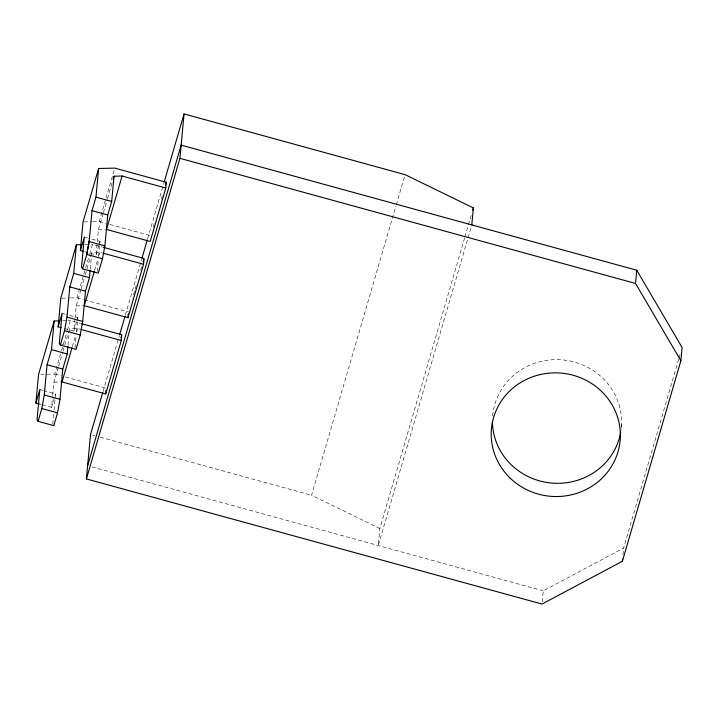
<?xml version="1.0" encoding="UTF-8"?>
<svg xmlns="http://www.w3.org/2000/svg" width="718" height="718" viewBox="0 0 718 718"><rect width="100%" height="100%" fill="white"/><g stroke="black" fill="none" stroke-linecap="round" stroke-linejoin="round"><path stroke-width="0.54" stroke-dasharray="3.59 2.69" d="M42.182 404.79L51.615 407.375L52.629 396.408M52.728 395.313L53.949 382.156L58.32 367.194M52.746 424.096L53.949 411.136M54.047 410.059L55.555 393.868L44.031 390.7M68.013 345.17L69.134 333.107M69.233 332.012L69.538 328.727L77.616 328.521L79.743 329.104M64.423 328.539L73.855 331.124L74.968 319.07M75.076 317.966L76.189 305.913L80.874 289.875M74.986 347.844L76.09 335.97M76.494 331.653L77.795 317.616L66.271 314.457M90.253 268.927L91.374 256.864M91.473 255.761L91.778 252.476L99.856 252.269L101.983 252.853M84.571 251.713L96.095 254.881L98.438 229.661L103.114 213.632M97.235 271.601L98.33 259.719M98.734 255.402L100.035 241.374L88.511 238.205M464.591 238.053L379.858 528.529L378.278 545.527L467.723 238.914M542.225 601.855L543.248 590.833L623.601 548.058L678.663 359.323M621.088 428.107L621.6 422.597M622.991 554.664L623.601 548.058M40.711 374.383L54.703 374.033L61.254 351.596M61.56 350.519L63.121 345.178M63.435 344.11L67.178 331.285M67.483 330.217L70.292 320.596L79.958 323.253M70.49 297.952L76.943 297.782L83.494 275.344M83.809 274.276L85.361 268.936M85.675 267.859L89.418 255.043M89.732 253.975L92.532 244.353L102.198 247.01M92.73 221.7L99.192 221.539L105.734 199.092M106.049 198.024L114.467 169.17M58.625 366.126L62.681 352.233M62.996 351.165L68.91 330.863M81.179 288.807L84.921 275.99M85.236 274.913L91.159 254.612M103.428 212.564L107.162 199.739M107.476 198.671L112.152 182.641M51.615 407.375L55.555 393.868M73.855 331.124L76.584 321.772M76.889 320.74L77.795 317.616M96.095 254.881L98.824 245.529M99.129 244.488L100.035 241.374M72.312 346.686L75.426 335.997M76.673 331.725L77.616 328.521M94.552 270.435L98.294 257.618M98.608 256.541L99.856 252.269M103.069 391.507L119.385 335.566M125.354 315.121L141.67 259.18M147.63 238.735L163.955 182.794M133.467 294.838L136.276 285.217M140.638 270.255L141.886 265.983M153.212 227.139L154.46 222.867M161.317 199.353L162.564 195.081M379.858 528.529L311.558 495.24L395.977 205.842M396.291 204.765L404.764 175.722M464.905 236.976L471.188 215.463M468.037 237.837L471.493 226.008M678.968 358.255L680.224 353.965M84.114 221.916L91.653 221.727M98.438 229.661L105.501 229.482M84.993 244.542L92.532 244.353M61.874 298.167L69.413 297.979M76.189 305.913L84.266 305.706M62.753 320.793L67.061 320.686M68.138 320.65L70.292 320.596M53.949 382.156L62.026 381.949M99.192 221.539L105.627 223.307M109.926 224.483L149.649 235.396M84.329 237.057L87.47 237.918M76.943 297.782L83.387 299.559M84.464 299.846L128.477 311.935M62.08 313.308L65.221 314.17M60.33 343.814L63.471 344.685M54.703 374.033L61.147 375.801M65.437 376.986L106.237 388.187M39.84 389.551L42.981 390.412M39.041 403.92L41.141 404.503M92.676 435.135L94.83 435.727M100.215 437.208L311.558 495.24M91.949 466.897L543.248 590.833M492.629 416.063A64.611 61.82 5.3 0 1 563.836 360.032A64.611 61.82 5.3 0 1 621.034 430.118"/><path stroke-width="1.08" d="M39.041 403.92L35.9 403.058L38.557 374.437L54.146 321.009L59.522 320.874M67.914 346.264L67.196 353.938L62.789 369.07L59.98 399.298L57.53 412.859L53.796 425.648L38.09 421.331L41.815 408.542L44.274 394.981L47.074 364.753L51.49 349.63L54.146 321.009M61.281 327.677L58.14 326.816L60.797 298.194L76.386 244.757L81.771 244.623M90.154 270.022L89.445 277.695L85.496 291.203L82.696 321.431L80.245 334.992L76.036 349.397L60.33 345.08L64.53 330.675L66.989 317.114L69.79 286.886L73.73 273.379L76.386 244.757M83.53 251.426L80.389 250.564L83.037 221.943L98.626 168.515L114.772 168.102L166.307 182.255L165.777 188.017L150.188 241.454L106.506 229.455L122.096 176.027L165.777 188.017M122.096 176.027L114.027 176.224L111.685 201.444L107.745 214.951L104.873 245.87L102.486 258.74L98.285 273.154L82.57 268.837L86.779 254.423L89.167 241.553L92.03 210.643L95.97 197.136L98.626 168.515M87.623 465.713L181.151 145.108L636.767 270.237L682.1 347.53L680.87 360.75L622.38 561.279L542.018 604.062L86.393 478.933L90.513 434.543L102.755 392.584M71.997 347.754L62.026 381.949L105.699 393.949L106.058 390.107M105.699 393.949L121.288 340.511L121.827 334.75L81.026 323.549M94.246 271.503L84.266 305.706L127.948 317.697L128.298 313.856M127.948 317.697L143.528 264.269L144.067 258.507L103.266 247.297M86.393 478.933L179.922 158.337L184.041 113.938L405.078 174.645L473.377 207.933L471.807 224.931M680.87 360.75L635.547 283.457L636.767 270.237M622.38 561.279L622.578 559.08M89.229 240.862L86.779 254.423L102.486 258.74M35.9 403.058L39.84 389.551L37.04 419.779L38.09 421.331M58.14 326.816L62.08 313.308L59.28 343.527L60.33 345.08M80.389 250.564L84.329 237.057L81.52 267.284L82.57 268.837M113.085 179.437L114.027 176.224M119.7 334.489L125.04 316.198M141.984 258.103L147.316 239.812M164.269 181.717L184.041 113.938M120.884 337.954L121.513 335.818M143.133 261.711L143.753 259.575M165.373 185.459L166.307 182.255M472.749 210.078L473.377 207.933M179.922 158.337L635.547 283.457M95.97 197.136L111.685 201.444M92.03 210.643L107.745 214.951M89.167 241.553L104.873 245.87M103.051 253.149L143.528 264.269M73.73 273.379L89.445 277.695M69.79 286.886L85.496 291.203M66.989 317.114L82.696 321.431M80.811 329.4L121.288 340.511M64.53 330.675L80.245 334.992M51.49 349.63L67.196 353.938M47.074 364.753L62.789 369.07M44.274 394.981L59.98 399.298M41.815 408.542L57.53 412.859M620.702 432.263A64.611 61.82 5.3 0 1 551.855 483.079A64.611 61.82 5.3 0 1 492.431 421.421M509.663 477.632A64.611 61.82 5.3 0 0 618.001 451.784A64.611 61.82 5.3 0 0 539.694 374.679A64.611 61.82 5.3 0 0 509.663 477.632"/></g></svg>
